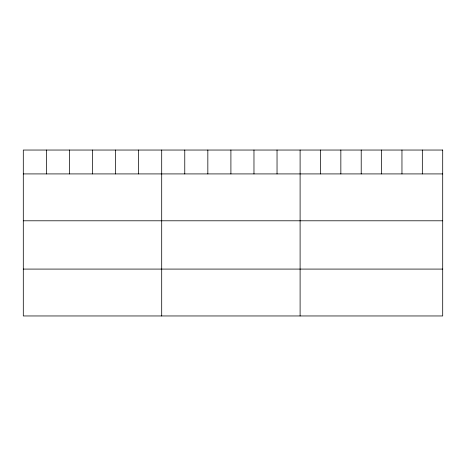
<?xml version="1.0" encoding="UTF-8"?>
<svg xmlns="http://www.w3.org/2000/svg" width="466" height="466" viewBox="0 0 466 466"><rect width="100%" height="100%" fill="white"/><g stroke="black" fill="none" stroke-linecap="round" stroke-linejoin="round"><path stroke-width="0.7" d="M23.3 173.917L442.7 173.917M23.3 220.791L442.7 220.791M23.3 269.086L442.7 269.086M422.33 150.04L422.33 173.917M401.96 150.04L401.96 173.917M381.59 150.04L381.59 173.917M361.214 150.04L361.214 173.917M340.844 150.04L340.844 173.917M320.474 150.04L320.474 173.917M300.104 150.04L300.104 315.96M277.037 150.04L277.037 173.917M253.97 150.04L253.97 173.917M230.903 150.04L230.903 173.917M207.836 150.04L207.836 173.917M184.769 150.04L184.769 173.917M161.702 150.04L161.702 315.96M138.635 150.04L138.635 173.917M115.568 150.04L115.568 173.917M92.501 150.04L92.501 173.917M69.434 150.04L69.434 173.917M46.367 150.04L46.367 173.917M442.7 150.04L23.3 150.04L23.3 315.96L442.7 315.96L442.7 150.04"/></g></svg>
